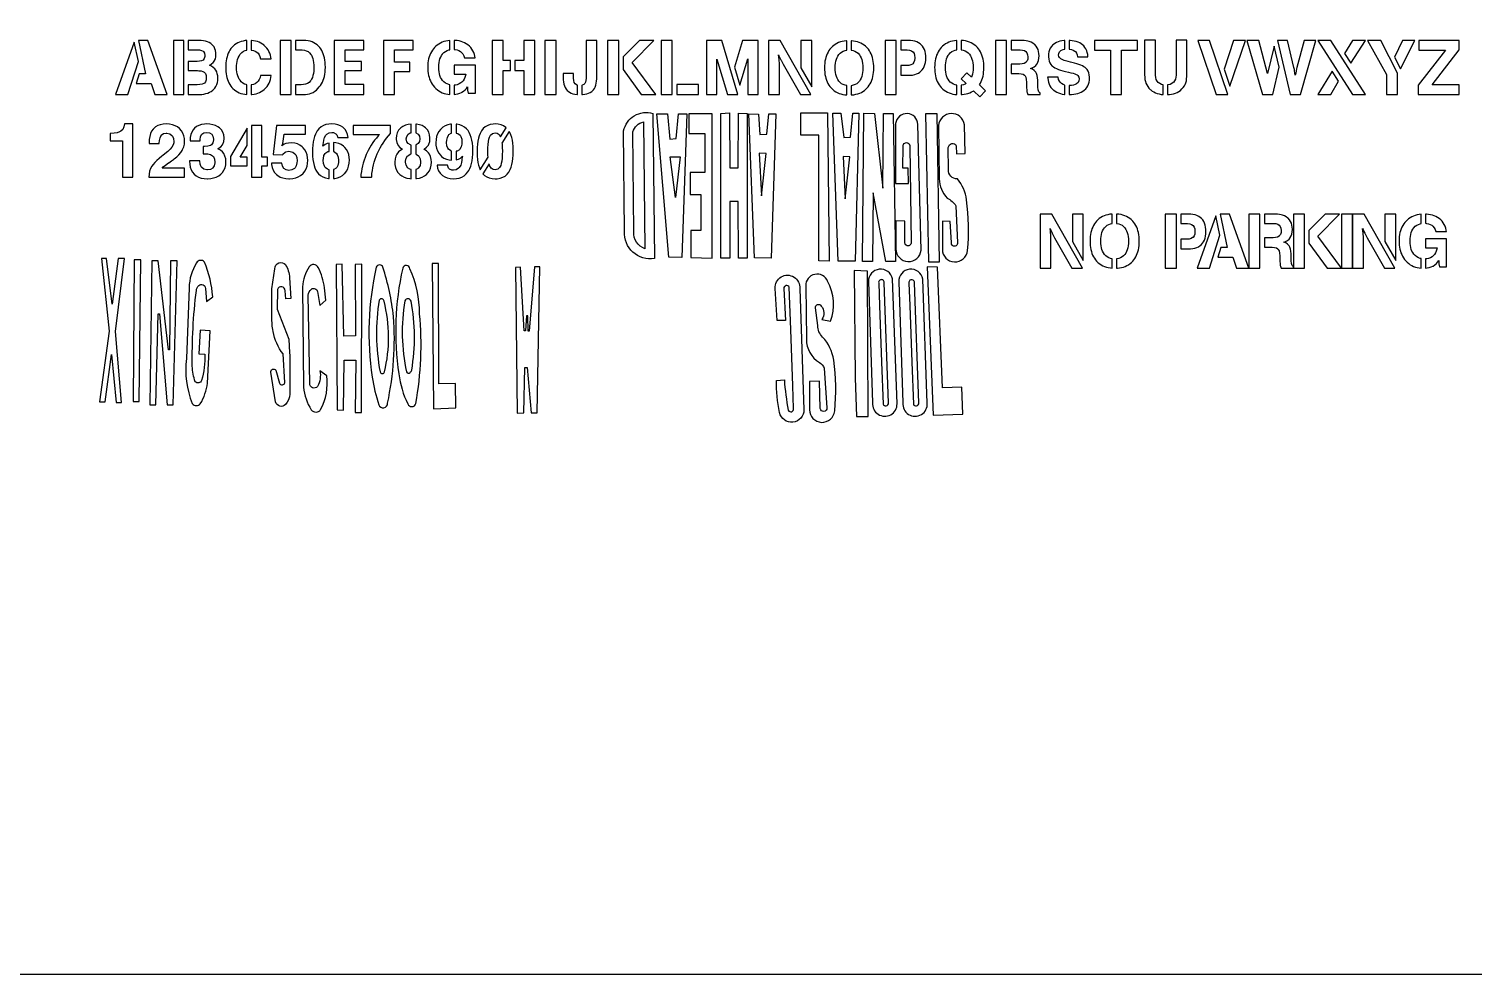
# Model space of a CAD drawing. Header units: metres. Extents: x -7 to 1567, y -1439 to 351.
# Drawn here: x 86.4 to 166.5, y -30.6 to 21.8 of the extents above; entities that cross this region are included whole.
import ezdxf

# ---------------------------------------------------------------- set-up
doc = ezdxf.new("R2010")
doc.units = ezdxf.units.M
for name, color, linetype in [('B-OVERHANG', 3, 'Continuous'), ('R-PAVEMARK-SYMBOL', 3, 'Continuous'), ('S-FENCE-GATE', 4, 'Continuous')]:
    doc.layers.add(name, color=color, linetype=linetype)

msp = doc.modelspace()

# ---------------------------------------------------------------- linework, layer by layer
at = {"layer": 'B-OVERHANG', "flags": 128}
for points in [[(121.016, 17.134), (121.102, 9.088, -0.481159), (119.446, 10.589), (119.395, 16.163, -0.442541)], [(120.508, 16.662), (120.582, 9.63, -0.344838), (119.96, 10.573), (119.909, 16.108, -0.289886)]]:
    msp.add_lwpolyline(points, format="xyb", close=True, dxfattribs=at)
for points in [[(122.899, 17.117), (122.627, 9.146), (121.898, 9.171), (121.237, 17.118), (121.83, 17.118), (121.967, 15.7), (122.319, 15.743), (122.443, 17.117)], [(124.302, 9.106), (124.311, 17.114), (123.007, 17.116), (123.005, 16.014), (123.904, 16.013), (123.902, 13.865), (123.091, 13.866), (123.09, 12.63), (123.684, 12.629), (123.682, 10.633), (123.125, 10.633), (123.124, 9.143)], [(126.241, 17.124), (126.241, 9.109), (125.764, 9.109), (125.756, 12.244), (125.283, 12.243), (125.291, 9.109), (124.779, 9.107), (124.779, 17.124), (125.272, 17.163), (125.278, 14.114), (125.751, 14.121), (125.768, 17.143)], [(127.839, 17.11), (127.58, 9.109), (126.652, 9.117), (126.345, 17.103), (126.871, 17.092), (126.956, 15.971), (127.338, 15.984), (127.443, 17.108)], [(130.7, 17.159), (130.797, 8.947), (130.214, 8.952), (130.216, 15.923), (129.223, 15.924), (129.233, 17.171)], [(132.45, 17.145), (132.229, 8.935), (131.301, 8.943), (130.994, 17.157), (131.448, 17.153), (131.604, 15.797), (131.986, 15.81), (132.114, 17.147)], [(136.914, 8.896), (136.786, 17.109), (136.134, 17.115), (136.302, 8.901)], [(121.982, 14.728), (122.537, 14.728), (122.281, 12.479)], [(126.921, 14.924), (127.035, 12.563), (127.296, 14.908)], [(131.569, 14.75), (131.683, 12.389), (131.944, 14.734)]]:
    msp.add_lwpolyline(points, close=True, dxfattribs=at)
msp.add_lwpolyline([(134.481, 8.916), (133.931, 8.921), (133.229, 12.724), (133.197, 8.927), (132.653, 8.931), (132.72, 17.143), (133.313, 17.138), (133.779, 12.998), (133.813, 17.134), (134.347, 17.129), (134.481, 8.916)], dxfattribs=at)
at = {"layer": 'R-PAVEMARK-SYMBOL'}
for points in [[(92.487, 20.013), (92.26, 21.091), (91.222, 18.181), (91.9, 18.181)], [(93.012, 21.181), (92.497, 21.181), (92.885, 19.335), (92.532, 19.335), (92.36, 18.798), (93.199, 18.798), (93.401, 18.181), (94.085, 18.181)], [(95.002, 21.181), (94.439, 21.181), (94.439, 18.181), (95.002, 18.181)], [(96.722, 19.609), (96.642, 19.685), (96.545, 19.751), (96.433, 19.804), (96.449, 19.812), (96.55, 19.876), (96.634, 19.954), (96.7, 20.044), (96.712, 20.066), (96.755, 20.168), (96.78, 20.281), (96.789, 20.404), (96.786, 20.497), (96.768, 20.616), (96.734, 20.724), (96.686, 20.821), (96.623, 20.908), (96.545, 20.984), (96.502, 21.015), (96.416, 21.065), (96.32, 21.107), (96.213, 21.139), (96.095, 21.163), (95.968, 21.176), (95.831, 21.181), (95.252, 21.181), (95.252, 20.659), (95.752, 20.659), (95.878, 20.653), (95.99, 20.628), (96.073, 20.586), (96.101, 20.56), (96.153, 20.469), (96.17, 20.345), (96.167, 20.285), (96.136, 20.175), (96.071, 20.096), (95.988, 20.054), (95.876, 20.028), (95.737, 20.02), (95.252, 20.02), (95.252, 19.506), (95.76, 19.506), (95.83, 19.505), (95.959, 19.49), (96.064, 19.46), (96.142, 19.414), (96.202, 19.343), (96.242, 19.241), (96.254, 19.112), (96.244, 18.99), (96.208, 18.885), (96.146, 18.81), (96.109, 18.786), (96.019, 18.751), (95.901, 18.73), (95.755, 18.723), (95.252, 18.723), (95.252, 18.181), (95.801, 18.181), (95.864, 18.182), (95.996, 18.19), (96.119, 18.207), (96.234, 18.232), (96.34, 18.265), (96.438, 18.308), (96.527, 18.358), (96.608, 18.417), (96.659, 18.462), (96.73, 18.544), (96.789, 18.634), (96.835, 18.733), (96.867, 18.842), (96.887, 18.959), (96.894, 19.084), (96.894, 19.093), (96.886, 19.22), (96.864, 19.337), (96.828, 19.442), (96.779, 19.535)], [(97.967, 19.323), (97.946, 19.434), (97.934, 19.554), (97.929, 19.681), (97.932, 19.788), (97.942, 19.91), (97.962, 20.023), (97.989, 20.129), (98.023, 20.226), (98.067, 20.316), (98.117, 20.397), (98.152, 20.442), (98.228, 20.52), (98.314, 20.58), (98.408, 20.623), (98.508, 20.649), (98.508, 21.181), (98.408, 21.17), (98.296, 21.151), (98.19, 21.123), (98.09, 21.087), (97.995, 21.044), (97.907, 20.993), (97.824, 20.934), (97.746, 20.867), (97.674, 20.792), (97.621, 20.727), (97.565, 20.647), (97.515, 20.561), (97.471, 20.47), (97.433, 20.374), (97.401, 20.271), (97.374, 20.165), (97.353, 20.052), (97.339, 19.934), (97.329, 19.811), (97.327, 19.681), (97.328, 19.58), (97.337, 19.457), (97.35, 19.338), (97.369, 19.226), (97.395, 19.118), (97.427, 19.015), (97.464, 18.917), (97.508, 18.824), (97.557, 18.738), (97.612, 18.655), (97.674, 18.578), (97.733, 18.515), (97.81, 18.443), (97.893, 18.381), (97.98, 18.327), (98.074, 18.281), (98.172, 18.244), (98.277, 18.214), (98.386, 18.194), (98.5, 18.181), (98.508, 18.181), (98.508, 18.723), (98.464, 18.73), (98.365, 18.766), (98.276, 18.818), (98.195, 18.887), (98.123, 18.972), (98.081, 19.036), (98.034, 19.123), (97.996, 19.219)], [(99.677, 20.662), (99.615, 20.748), (99.545, 20.829), (99.465, 20.905), (99.457, 20.911), (99.372, 20.976), (99.283, 21.031), (99.189, 21.079), (99.09, 21.117), (98.986, 21.147), (98.877, 21.168), (98.763, 21.181), (98.746, 21.182), (98.746, 20.65), (98.762, 20.649), (98.872, 20.625), (98.968, 20.588), (99.051, 20.536), (99.12, 20.47), (99.178, 20.385), (99.222, 20.283), (99.25, 20.166), (99.841, 20.166), (99.829, 20.257), (99.804, 20.367), (99.772, 20.471), (99.728, 20.569)], [(100.958, 21.181), (100.351, 21.181), (100.351, 18.181), (100.958, 18.181)], [(102.48, 20.862), (102.399, 20.937), (102.313, 21.002), (102.22, 21.056), (102.121, 21.102), (102.014, 21.136), (101.901, 21.16), (101.781, 21.175), (101.655, 21.181), (101.208, 21.181), (101.208, 20.654), (101.555, 20.654), (101.571, 20.653), (101.691, 20.641), (101.8, 20.611), (101.895, 20.562), (101.98, 20.494), (102.051, 20.406), (102.079, 20.363), (102.121, 20.277), (102.156, 20.179), (102.183, 20.07), (102.202, 19.951), (102.215, 19.819), (102.218, 19.677), (102.217, 19.606), (102.209, 19.469), (102.193, 19.344), (102.168, 19.23), (102.136, 19.128), (102.096, 19.038), (102.047, 18.959), (102.028, 18.934), (101.952, 18.858), (101.863, 18.799), (101.762, 18.757), (101.649, 18.731), (101.522, 18.723), (101.208, 18.723), (101.208, 18.181), (101.659, 18.181), (101.746, 18.184), (101.86, 18.198), (101.969, 18.222), (102.073, 18.258), (102.172, 18.304), (102.266, 18.362), (102.355, 18.43), (102.439, 18.51), (102.52, 18.6), (102.582, 18.685), (102.64, 18.776), (102.69, 18.871), (102.734, 18.972), (102.771, 19.078), (102.801, 19.188), (102.825, 19.303), (102.842, 19.423), (102.852, 19.548), (102.855, 19.677), (102.855, 19.706), (102.851, 19.842), (102.84, 19.972), (102.825, 20.097), (102.802, 20.215), (102.774, 20.326), (102.74, 20.431), (102.7, 20.53), (102.653, 20.623), (102.601, 20.709), (102.543, 20.79)], [(104.998, 21.181), (103.339, 21.181), (103.339, 18.181), (104.991, 18.181), (104.991, 18.735), (103.948, 18.735), (103.948, 19.506), (104.864, 19.506), (104.864, 20.02), (103.948, 20.02), (103.948, 20.659), (104.998, 20.659)], [(107.722, 21.181), (106.076, 21.181), (106.076, 18.181), (106.684, 18.181), (106.684, 19.457), (107.538, 19.457), (107.538, 19.979), (106.684, 19.979), (106.684, 20.659), (107.722, 20.659)], [(109.76, 21.181), (109.756, 21.181), (109.642, 21.167), (109.533, 21.145), (109.428, 21.116), (109.328, 21.079), (109.234, 21.036), (109.145, 20.984), (109.061, 20.925), (108.981, 20.859), (108.907, 20.785), (108.85, 20.719), (108.789, 20.638), (108.735, 20.552), (108.688, 20.461), (108.647, 20.367), (108.612, 20.265), (108.584, 20.161), (108.562, 20.05), (108.546, 19.934), (108.537, 19.815), (108.534, 19.69), (108.536, 19.589), (108.543, 19.47), (108.558, 19.355), (108.58, 19.244), (108.607, 19.139), (108.64, 19.037), (108.68, 18.94), (108.728, 18.848), (108.781, 18.759), (108.84, 18.676), (108.905, 18.598), (108.912, 18.59), (108.988, 18.512), (109.068, 18.443), (109.154, 18.382), (109.243, 18.329), (109.338, 18.285), (109.437, 18.248), (109.541, 18.219), (109.649, 18.199), (109.76, 18.187), (109.76, 18.719), (109.701, 18.731), (109.602, 18.769), (109.513, 18.82), (109.431, 18.883), (109.357, 18.961), (109.352, 18.968), (109.296, 19.048), (109.25, 19.135), (109.211, 19.23), (109.182, 19.334), (109.16, 19.446), (109.147, 19.566), (109.143, 19.693), (109.143, 19.701), (109.147, 19.831), (109.161, 19.95), (109.183, 20.063), (109.212, 20.166), (109.251, 20.26), (109.297, 20.346), (109.352, 20.424), (109.361, 20.435), (109.434, 20.51), (109.516, 20.571), (109.607, 20.619), (109.708, 20.653), (109.76, 20.663)], [(110.919, 20.787), (110.847, 20.864), (110.766, 20.935), (110.752, 20.944), (110.668, 21.002), (110.579, 21.051), (110.484, 21.093), (110.383, 21.128), (110.277, 21.154), (110.165, 21.173), (110.047, 21.184), (109.998, 21.185), (109.998, 20.677), (110.047, 20.674), (110.157, 20.652), (110.256, 20.617), (110.345, 20.565), (110.405, 20.512), (110.473, 20.431), (110.527, 20.335), (110.567, 20.225), (111.164, 20.225), (111.151, 20.301), (111.122, 20.411), (111.084, 20.515), (111.038, 20.612), (110.983, 20.703)], [(113.115, 20.063), (112.725, 20.063), (112.725, 21.181), (112.102, 21.181), (112.102, 18.181), (112.725, 18.181), (112.725, 19.511), (113.115, 19.511)], [(114.475, 21.181), (113.854, 21.181), (113.854, 20.063), (113.365, 20.063), (113.365, 19.511), (113.854, 19.511), (113.854, 18.181), (114.475, 18.181)], [(115.649, 21.181), (115.032, 21.181), (115.032, 18.181), (115.649, 18.181)], [(117.916, 21.181), (117.315, 21.181), (117.315, 19.164), (117.313, 19.094), (117.301, 18.965), (117.276, 18.862), (117.238, 18.787), (117.191, 18.74), (117.097, 18.694), (117.079, 18.692), (117.079, 18.18), (117.112, 18.182), (117.238, 18.197), (117.353, 18.22), (117.456, 18.253), (117.546, 18.295), (117.626, 18.346), (117.693, 18.406), (117.724, 18.44), (117.775, 18.513), (117.818, 18.598), (117.854, 18.694), (117.881, 18.804), (117.9, 18.923), (117.912, 19.056), (117.916, 19.199)], [(119.124, 21.181), (118.509, 21.181), (118.509, 18.181), (119.124, 18.181)], [(121.065, 21.181), (120.271, 21.181), (119.374, 20.271), (119.374, 19.573), (120.374, 18.181), (121.174, 18.181), (119.869, 19.967)], [(122.095, 21.181), (121.479, 21.181), (121.479, 18.181), (122.095, 18.181)], [(124.852, 21.181), (123.986, 21.181), (123.986, 18.181), (124.562, 18.181), (124.562, 20.152), (125.157, 18.181), (125.739, 18.181)], [(126.86, 21.181), (125.982, 21.181), (125.552, 19.694), (125.846, 18.698), (126.283, 20.154), (126.283, 18.181), (126.86, 18.181)], [(128.079, 21.181), (127.433, 21.181), (127.433, 18.181), (128.041, 18.181), (128.041, 19.857), (128.038, 19.93), (128.029, 20.061), (128.021, 20.13), (128.009, 20.244), (127.992, 20.375), (128.013, 20.327), (128.062, 20.218), (128.112, 20.115), (128.129, 20.081), (128.184, 19.977), (128.238, 19.874), (129.201, 18.181), (129.786, 18.181)], [(129.833, 21.181), (129.229, 21.181), (129.229, 19.665), (129.833, 18.603)], [(131.137, 19.799), (131.15, 19.921), (131.17, 20.033), (131.198, 20.137), (131.235, 20.232), (131.279, 20.318), (131.332, 20.396), (131.333, 20.398), (131.405, 20.476), (131.486, 20.538), (131.575, 20.588), (131.676, 20.624), (131.772, 20.643), (131.772, 21.159), (131.752, 21.158), (131.636, 21.145), (131.524, 21.125), (131.42, 21.096), (131.319, 21.06), (131.224, 21.017), (131.136, 20.966), (131.051, 20.908), (130.973, 20.842), (130.9, 20.768), (130.841, 20.699), (130.784, 20.618), (130.732, 20.533), (130.686, 20.442), (130.646, 20.346), (130.613, 20.245), (130.586, 20.138), (130.564, 20.027), (130.549, 19.909), (130.541, 19.787), (130.537, 19.658), (130.54, 19.543), (130.548, 19.42), (130.563, 19.302), (130.584, 19.19), (130.611, 19.082), (130.643, 18.98), (130.683, 18.884), (130.727, 18.793), (130.779, 18.707), (130.837, 18.626), (130.9, 18.551), (130.918, 18.532), (130.992, 18.46), (131.072, 18.396), (131.157, 18.339), (131.248, 18.29), (131.343, 18.248), (131.445, 18.215), (131.551, 18.188), (131.664, 18.169), (131.772, 18.158), (131.772, 18.676), (131.675, 18.695), (131.575, 18.732), (131.486, 18.781), (131.405, 18.846), (131.333, 18.927), (131.278, 19.007), (131.234, 19.094), (131.197, 19.19), (131.169, 19.293), (131.149, 19.407), (131.137, 19.529), (131.132, 19.658), (131.132, 19.668)], [(133.158, 18.97), (133.192, 19.072), (133.22, 19.179), (133.24, 19.291), (133.255, 19.408), (133.265, 19.531), (133.268, 19.658), (133.265, 19.776), (133.257, 19.899), (133.243, 20.017), (133.222, 20.129), (133.195, 20.236), (133.163, 20.338), (133.124, 20.435), (133.078, 20.525), (133.028, 20.612), (132.97, 20.693), (132.908, 20.768), (132.89, 20.787), (132.816, 20.858), (132.736, 20.923), (132.651, 20.979), (132.56, 21.028), (132.464, 21.07), (132.362, 21.103), (132.256, 21.13), (132.143, 21.149), (132.027, 21.16), (132.01, 21.161), (132.01, 20.646), (132.019, 20.645), (132.128, 20.624), (132.227, 20.588), (132.317, 20.537), (132.398, 20.473), (132.471, 20.392), (132.524, 20.312), (132.569, 20.225), (132.605, 20.129), (132.633, 20.025), (132.653, 19.912), (132.665, 19.79), (132.669, 19.658), (132.669, 19.65), (132.665, 19.519), (132.652, 19.397), (132.632, 19.284), (132.603, 19.18), (132.568, 19.085), (132.523, 18.999), (132.471, 18.922), (132.401, 18.844), (132.321, 18.78), (132.231, 18.73), (132.131, 18.694), (132.022, 18.672), (132.01, 18.672), (132.01, 18.157), (132.056, 18.159), (132.171, 18.172), (132.282, 18.194), (132.387, 18.222), (132.488, 18.258), (132.582, 18.302), (132.671, 18.353), (132.755, 18.411), (132.834, 18.477), (132.908, 18.551), (132.965, 18.618), (133.022, 18.698), (133.074, 18.784), (133.119, 18.874)], [(134.514, 21.181), (133.895, 21.181), (133.895, 18.181), (134.514, 18.181)], [(135.837, 20.996), (135.751, 21.053), (135.656, 21.099), (135.55, 21.134), (135.435, 21.16), (135.31, 21.175), (135.175, 21.181), (134.767, 21.181), (134.767, 20.659), (135.083, 20.659), (135.126, 20.658), (135.255, 20.643), (135.36, 20.609), (135.438, 20.556), (135.446, 20.548), (135.501, 20.465), (135.534, 20.358), (135.546, 20.226), (135.546, 20.202), (135.531, 20.074), (135.493, 19.97), (135.436, 19.892), (135.415, 19.875), (135.329, 19.825), (135.219, 19.795), (135.083, 19.786), (134.767, 19.786), (134.767, 19.248), (135.2, 19.248), (135.3, 19.251), (135.424, 19.265), (135.539, 19.291), (135.645, 19.326), (135.742, 19.374), (135.829, 19.431), (135.907, 19.501), (135.961, 19.561), (136.02, 19.647), (136.068, 19.742), (136.106, 19.847), (136.132, 19.961), (136.149, 20.083), (136.153, 20.216), (136.15, 20.328), (136.136, 20.454), (136.111, 20.571), (136.075, 20.676), (136.03, 20.773), (135.973, 20.86), (135.905, 20.936)], [(137.883, 21.181), (137.861, 21.18), (137.744, 21.167), (137.633, 21.146), (137.528, 21.117), (137.428, 21.082), (137.333, 21.038), (137.244, 20.988), (137.16, 20.929), (137.081, 20.864), (137.009, 20.79), (136.95, 20.721), (136.892, 20.64), (136.841, 20.555), (136.795, 20.464), (136.755, 20.368), (136.722, 20.267), (136.695, 20.16), (136.673, 20.049), (136.658, 19.931), (136.649, 19.809), (136.646, 19.68), (136.648, 19.565), (136.657, 19.442), (136.672, 19.324), (136.693, 19.212), (136.72, 19.104), (136.752, 19.002), (136.792, 18.906), (136.836, 18.816), (136.888, 18.729), (136.945, 18.648), (137.009, 18.574), (137.026, 18.554), (137.101, 18.482), (137.181, 18.418), (137.266, 18.361), (137.357, 18.313), (137.452, 18.271), (137.553, 18.237), (137.66, 18.21), (137.772, 18.192), (137.883, 18.18), (137.883, 18.698), (137.783, 18.717), (137.684, 18.754), (137.594, 18.804), (137.513, 18.869), (137.442, 18.949), (137.387, 19.029), (137.343, 19.116), (137.306, 19.212), (137.278, 19.316), (137.257, 19.429), (137.245, 19.551), (137.241, 19.68), (137.241, 19.69), (137.245, 19.821), (137.258, 19.943), (137.279, 20.055), (137.307, 20.159), (137.344, 20.254), (137.388, 20.34), (137.441, 20.418), (137.442, 20.42), (137.513, 20.498), (137.594, 20.56), (137.684, 20.61), (137.784, 20.646), (137.883, 20.665)], [(139.016, 20.79), (138.999, 20.809), (138.924, 20.88), (138.844, 20.945), (138.759, 21.001), (138.668, 21.049), (138.572, 21.091), (138.471, 21.125), (138.364, 21.152), (138.252, 21.17), (138.135, 21.182), (138.121, 21.182), (138.121, 20.668), (138.127, 20.667), (138.236, 20.646), (138.336, 20.61), (138.425, 20.559), (138.506, 20.494), (138.579, 20.414), (138.633, 20.334), (138.677, 20.247), (138.714, 20.151), (138.742, 20.047), (138.761, 19.934), (138.773, 19.812), (138.777, 19.68), (138.777, 19.672), (138.773, 19.541), (138.76, 19.419), (138.741, 19.306), (138.711, 19.202), (138.688, 19.14), (138.435, 19.385), (138.122, 19.059), (138.4, 18.786), (138.339, 18.752), (138.24, 18.716), (138.131, 18.695), (138.121, 18.694), (138.121, 18.18), (138.164, 18.182), (138.28, 18.195), (138.391, 18.217), (138.495, 18.245), (138.596, 18.28), (138.69, 18.325), (138.779, 18.375), (138.804, 18.392), (139.151, 18.054), (139.47, 18.387), (139.128, 18.717), (139.13, 18.721), (139.182, 18.806), (139.227, 18.897), (139.266, 18.993), (139.3, 19.094), (139.328, 19.201), (139.348, 19.313), (139.363, 19.43), (139.373, 19.553), (139.376, 19.68), (139.373, 19.798), (139.365, 19.921), (139.35, 20.039), (139.33, 20.151), (139.303, 20.258), (139.271, 20.359), (139.232, 20.457), (139.186, 20.547), (139.136, 20.634), (139.078, 20.715)], [(140.637, 21.181), (140.019, 21.181), (140.019, 18.181), (140.637, 18.181)], [(142.277, 20.863), (142.2, 20.951), (142.188, 20.962), (142.098, 21.031), (141.997, 21.087), (141.884, 21.128), (141.815, 21.145), (141.717, 21.16), (141.602, 21.172), (141.471, 21.179), (141.323, 21.181), (140.887, 21.181), (140.887, 20.664), (141.37, 20.664), (141.384, 20.664), (141.514, 20.651), (141.62, 20.617), (141.704, 20.564), (141.761, 20.494), (141.802, 20.392), (141.815, 20.267), (141.805, 20.152), (141.769, 20.047), (141.705, 19.968), (141.697, 19.961), (141.612, 19.91), (141.503, 19.879), (141.37, 19.869), (140.887, 19.869), (140.887, 19.347), (141.29, 19.347), (141.318, 19.347), (141.452, 19.335), (141.557, 19.303), (141.633, 19.252), (141.657, 19.222), (141.697, 19.137), (141.723, 19.02), (141.736, 18.874), (141.744, 18.556), (141.752, 18.437), (141.767, 18.334), (141.777, 18.288), (141.815, 18.181), (142.491, 18.181), (142.491, 18.273), (142.485, 18.276), (142.426, 18.336), (142.39, 18.438), (142.375, 18.582), (142.375, 18.61), (142.361, 18.968), (142.361, 18.978), (142.349, 19.117), (142.329, 19.239), (142.298, 19.341), (142.257, 19.423), (142.243, 19.445), (142.169, 19.522), (142.073, 19.58), (141.954, 19.621), (142.062, 19.663), (142.165, 19.721), (142.25, 19.791), (142.319, 19.874), (142.322, 19.879), (142.372, 19.97), (142.407, 20.074), (142.429, 20.192), (142.437, 20.321), (142.437, 20.337), (142.429, 20.461), (142.409, 20.575), (142.378, 20.68), (142.339, 20.766)], [(143.575, 20.545), (143.649, 20.618), (143.686, 20.64), (143.777, 20.677), (143.871, 20.695), (143.871, 21.178), (143.821, 21.174), (143.703, 21.158), (143.594, 21.134), (143.494, 21.102), (143.4, 21.063), (143.316, 21.015), (143.239, 20.962), (143.188, 20.916), (143.118, 20.84), (143.061, 20.754), (143.017, 20.66), (142.986, 20.558), (142.966, 20.447), (142.96, 20.327), (142.961, 20.268), (142.974, 20.147), (142.999, 20.038), (143.036, 19.941), (143.087, 19.854), (143.15, 19.781), (143.175, 19.758), (143.238, 19.71), (143.315, 19.663), (143.406, 19.62), (143.509, 19.578), (143.627, 19.539), (143.757, 19.502), (143.901, 19.467), (143.906, 19.466), (144.067, 19.428), (144.206, 19.393), (144.323, 19.359), (144.418, 19.328), (144.49, 19.299), (144.541, 19.271), (144.581, 19.238), (144.639, 19.153), (144.658, 19.045), (144.642, 18.934), (144.596, 18.842), (144.517, 18.771), (144.444, 18.732), (144.348, 18.701), (144.233, 18.683), (144.109, 18.676), (144.109, 18.176), (144.114, 18.176), (144.242, 18.182), (144.363, 18.194), (144.476, 18.213), (144.582, 18.24), (144.681, 18.275), (144.773, 18.316), (144.858, 18.364), (144.936, 18.42), (144.944, 18.428), (145.022, 18.5), (145.088, 18.581), (145.142, 18.668), (145.184, 18.765), (145.214, 18.867), (145.231, 18.978), (145.238, 19.097), (145.237, 19.15), (145.224, 19.271), (145.199, 19.38), (145.16, 19.477), (145.108, 19.562), (145.044, 19.635), (144.995, 19.676), (144.928, 19.722), (144.847, 19.765), (144.753, 19.808), (144.646, 19.849), (144.527, 19.89), (144.393, 19.929), (144.246, 19.967), (144.171, 19.984), (144.049, 20.012), (143.971, 20.029), (143.835, 20.07), (143.723, 20.118), (143.635, 20.169), (143.574, 20.228), (143.536, 20.292), (143.523, 20.363), (143.533, 20.45)], [(144.983, 20.796), (144.917, 20.876), (144.841, 20.947), (144.773, 20.997), (144.689, 21.047), (144.597, 21.089), (144.498, 21.123), (144.392, 21.15), (144.277, 21.169), (144.157, 21.181), (144.109, 21.182), (144.109, 20.7), (144.126, 20.699), (144.239, 20.679), (144.336, 20.642), (144.419, 20.591), (144.45, 20.564), (144.516, 20.482), (144.557, 20.385), (144.575, 20.273), (145.143, 20.271), (145.143, 20.278), (145.133, 20.398), (145.112, 20.51), (145.08, 20.613), (145.037, 20.709)], [(147.904, 21.181), (145.517, 21.181), (145.517, 20.646), (146.4, 20.646), (146.4, 18.181), (147.017, 18.181), (147.017, 20.646), (147.904, 20.646)], [(148.898, 21.192), (148.288, 21.192), (148.288, 19.27), (148.294, 19.145), (148.308, 19.025), (148.332, 18.913), (148.366, 18.808), (148.409, 18.711), (148.464, 18.62), (148.527, 18.538), (148.599, 18.463), (148.628, 18.437), (148.708, 18.376), (148.795, 18.323), (148.89, 18.279), (148.992, 18.242), (149.1, 18.213), (149.217, 18.192), (149.313, 18.183), (149.313, 18.721), (149.223, 18.743), (149.128, 18.79), (149.047, 18.853), (148.984, 18.931), (148.936, 19.025), (148.907, 19.135), (148.898, 19.258)], [(150.575, 18.836), (150.605, 18.951), (150.61, 18.975), (150.622, 19.064), (150.631, 19.171), (150.636, 19.299), (150.638, 19.445), (150.638, 21.192), (150.034, 21.192), (150.034, 19.258), (150.025, 19.139), (149.998, 19.029), (149.95, 18.935), (149.883, 18.853), (149.878, 18.849), (149.795, 18.785), (149.698, 18.741), (149.587, 18.714), (149.558, 18.712), (149.558, 18.178), (149.675, 18.187), (149.79, 18.203), (149.899, 18.229), (150.001, 18.261), (150.096, 18.302), (150.187, 18.351), (150.279, 18.415), (150.361, 18.49), (150.435, 18.575), (150.498, 18.67), (150.532, 18.732)], [(151.897, 21.181), (151.234, 21.181), (152.266, 18.181), (152.902, 18.181)], [(153.88, 21.181), (153.221, 21.181), (152.697, 19.581), (153.013, 18.637)], [(154.617, 21.181), (153.968, 21.181), (154.824, 18.181), (155.392, 18.181), (155.749, 19.702), (155.474, 20.862), (155.112, 19.354)], [(156.207, 21.181), (155.656, 21.181), (156.366, 18.181), (156.93, 18.181), (157.789, 21.181), (157.138, 21.181), (156.732, 19.682), (156.718, 19.616), (156.693, 19.495), (156.689, 19.482), (156.668, 19.372), (156.645, 19.25), (156.644, 19.259), (156.627, 19.381), (156.609, 19.49), (156.594, 19.566), (156.57, 19.676)], [(158.617, 21.181), (157.892, 21.181), (159.813, 18.181), (160.538, 18.181)], [(160.538, 21.181), (159.813, 21.181), (159.377, 20.457), (159.725, 19.913)], [(161.389, 21.181), (160.644, 21.181), (161.702, 19.3), (161.702, 18.181), (162.322, 18.181), (162.322, 19.365)], [(163.285, 21.181), (162.589, 21.181), (162.148, 20.251), (162.479, 19.607)], [(165.741, 21.181), (163.503, 21.181), (163.503, 20.638), (164.982, 20.638), (163.464, 18.702), (163.464, 18.181), (165.737, 18.181), (165.737, 18.723), (164.228, 18.723), (165.741, 20.659)], [(99.775, 18.907), (99.807, 19.011), (99.831, 19.121), (99.845, 19.238), (99.258, 19.238), (99.257, 19.23), (99.232, 19.118), (99.192, 19.017), (99.134, 18.928), (99.06, 18.851), (99.051, 18.844), (98.963, 18.784), (98.866, 18.742), (98.759, 18.716), (98.746, 18.715), (98.746, 18.183), (98.787, 18.185), (98.901, 18.2), (99.009, 18.224), (99.111, 18.257), (99.208, 18.298), (99.301, 18.346), (99.389, 18.402), (99.471, 18.468), (99.476, 18.472), (99.554, 18.548), (99.623, 18.629), (99.683, 18.715), (99.733, 18.808)], [(111.173, 19.806), (109.992, 19.806), (109.992, 19.318), (110.638, 19.318), (110.625, 19.238), (110.595, 19.13), (110.55, 19.033), (110.49, 18.946), (110.418, 18.868), (110.363, 18.824), (110.273, 18.769), (110.174, 18.729), (110.067, 18.705), (109.998, 18.701), (109.998, 18.188), (110.099, 18.2), (110.207, 18.221), (110.307, 18.254), (110.401, 18.296), (110.427, 18.309), (110.521, 18.369), (110.602, 18.44), (110.674, 18.522), (110.733, 18.615), (110.733, 18.543), (110.735, 18.467), (110.74, 18.428), (110.779, 18.262), (111.173, 18.262)], [(116.625, 19.346), (116.043, 19.346), (116.043, 19.079), (116.046, 19.004), (116.057, 18.878), (116.079, 18.763), (116.111, 18.658), (116.154, 18.563), (116.207, 18.478), (116.272, 18.404), (116.314, 18.365), (116.394, 18.306), (116.484, 18.26), (116.585, 18.222), (116.697, 18.197), (116.818, 18.18), (116.836, 18.18), (116.836, 18.703), (116.786, 18.718), (116.708, 18.777), (116.663, 18.849), (116.635, 18.954), (116.625, 19.087)], [(158.686, 19.478), (157.892, 18.181), (158.613, 18.181), (159.044, 18.919)], [(123.556, 18.735), (122.345, 18.735), (122.345, 18.181), (123.556, 18.181)], [(143.871, 18.705), (143.863, 18.706), (143.767, 18.743), (143.683, 18.795), (143.629, 18.842), (143.565, 18.925), (143.522, 19.023), (143.496, 19.138), (142.913, 19.138), (142.917, 19.085), (142.933, 18.968), (142.959, 18.859), (142.994, 18.759), (143.041, 18.665), (143.098, 18.579), (143.165, 18.499), (143.243, 18.428), (143.258, 18.416), (143.338, 18.36), (143.424, 18.311), (143.518, 18.269), (143.617, 18.236), (143.725, 18.21), (143.838, 18.192), (143.871, 18.188)], [(92.187, 16.55), (91.723, 16.55), (91.684, 16.382), (91.615, 16.244), (91.514, 16.145), (91.443, 16.107), (91.308, 16.062), (91.142, 16.038), (90.94, 16.029), (90.915, 16.029), (90.915, 15.616), (91.611, 15.616), (91.611, 13.592), (92.187, 13.592)], [(94.954, 16.042), (94.876, 16.173), (94.773, 16.289), (94.657, 16.382), (94.526, 16.455), (94.378, 16.507), (94.217, 16.539), (94.04, 16.55), (93.868, 16.541), (93.703, 16.509), (93.557, 16.457), (93.43, 16.382), (93.322, 16.287), (93.299, 16.262), (93.221, 16.148), (93.157, 16.014), (93.114, 15.862), (93.086, 15.692), (93.079, 15.503), (93.079, 15.466), (93.647, 15.466), (93.647, 15.487), (93.655, 15.627), (93.685, 15.789), (93.741, 15.909), (93.754, 15.924), (93.872, 16.012), (94.036, 16.042), (94.066, 16.04), (94.225, 16.006), (94.346, 15.918), (94.375, 15.881), (94.432, 15.743), (94.451, 15.567), (94.447, 15.511), (94.416, 15.393), (94.35, 15.271), (94.253, 15.146), (94.122, 15.019), (93.958, 14.888), (93.836, 14.798), (93.795, 14.769), (93.64, 14.643), (93.505, 14.524), (93.393, 14.41), (93.301, 14.303), (93.23, 14.202), (93.165, 14.073), (93.111, 13.925), (93.077, 13.764), (93.06, 13.592), (95.051, 13.592), (95.051, 14.09), (93.806, 14.09), (93.866, 14.163), (93.986, 14.267), (94.163, 14.393), (94.169, 14.396), (94.32, 14.501), (94.436, 14.585), (94.468, 14.61), (94.612, 14.729), (94.735, 14.845), (94.834, 14.959), (94.911, 15.071), (94.941, 15.128), (95.001, 15.273), (95.036, 15.43), (95.048, 15.599), (95.04, 15.737), (95.01, 15.898)], [(96.977, 16.332), (96.899, 16.39), (96.768, 16.459), (96.62, 16.509), (96.457, 16.539), (96.276, 16.55), (96.158, 16.545), (95.99, 16.52), (95.839, 16.472), (95.71, 16.403), (95.597, 16.309), (95.528, 16.229), (95.453, 16.104), (95.399, 15.96), (95.365, 15.795), (95.352, 15.612), (95.906, 15.612), (95.906, 15.67), (95.906, 15.677), (95.932, 15.849), (96.003, 15.976), (96.11, 16.053), (96.272, 16.083), (96.428, 16.062), (96.553, 15.988), (96.624, 15.875), (96.65, 15.707), (96.648, 15.677), (96.616, 15.511), (96.534, 15.397), (96.48, 15.363), (96.34, 15.318), (96.149, 15.303), (96.085, 15.303), (96.085, 14.89), (96.132, 14.894), (96.201, 14.894), (96.33, 14.888), (96.489, 14.851), (96.605, 14.783), (96.646, 14.739), (96.706, 14.604), (96.727, 14.424), (96.727, 14.398), (96.697, 14.232), (96.62, 14.108), (96.614, 14.101), (96.487, 14.024), (96.319, 13.998), (96.274, 14), (96.115, 14.037), (95.997, 14.127), (95.96, 14.18), (95.904, 14.32), (95.887, 14.497), (95.326, 14.497), (95.326, 14.477), (95.336, 14.316), (95.365, 14.152), (95.416, 14.004), (95.489, 13.875), (95.582, 13.763), (95.687, 13.677), (95.814, 13.604), (95.962, 13.551), (96.126, 13.52), (96.308, 13.51), (96.321, 13.51), (96.497, 13.521), (96.659, 13.553), (96.807, 13.604), (96.94, 13.677), (97.058, 13.768), (97.142, 13.856), (97.23, 13.981), (97.291, 14.123), (97.329, 14.279), (97.342, 14.449), (97.329, 14.615), (97.288, 14.77), (97.22, 14.907), (97.153, 14.997), (97.031, 15.098), (96.886, 15.165), (96.917, 15.182), (97.05, 15.273), (97.149, 15.395), (97.172, 15.432), (97.222, 15.58), (97.239, 15.75), (97.239, 15.778), (97.218, 15.941), (97.168, 16.089), (97.088, 16.218)], [(98.511, 15.348), (98.511, 16.316), (97.589, 14.752), (97.589, 14.23), (98.511, 14.23), (98.511, 14.703), (98.135, 14.703)], [(99.327, 16.47), (98.761, 16.47), (98.761, 13.592), (99.327, 13.592), (99.327, 14.23), (99.649, 14.23), (99.649, 14.703), (99.327, 14.703)], [(100.573, 15.978), (101.76, 15.978), (101.76, 16.47), (100.154, 16.47), (99.952, 14.862), (100.472, 14.832), (100.504, 14.881), (100.619, 14.985), (100.672, 15.01), (100.838, 15.032), (100.896, 15.03), (101.05, 14.987), (101.169, 14.894), (101.214, 14.83), (101.268, 14.686), (101.287, 14.512), (101.28, 14.395), (101.242, 14.236), (101.173, 14.114), (101.136, 14.077), (101.005, 14), (100.838, 13.976), (100.687, 14.002), (100.558, 14.088), (100.472, 14.215), (100.438, 14.378), (99.872, 14.378), (99.877, 14.301), (99.907, 14.137), (99.961, 13.991), (100.042, 13.86), (100.146, 13.746), (100.223, 13.684), (100.354, 13.607), (100.498, 13.553), (100.659, 13.521), (100.835, 13.51), (100.876, 13.51), (101.05, 13.525), (101.21, 13.561), (101.354, 13.615), (101.485, 13.692), (101.599, 13.787), (101.618, 13.806), (101.713, 13.923), (101.786, 14.054), (101.839, 14.202), (101.87, 14.363), (101.882, 14.54), (101.874, 14.668), (101.848, 14.83), (101.797, 14.98), (101.725, 15.114), (101.631, 15.234), (101.573, 15.29), (101.448, 15.382), (101.308, 15.447), (101.154, 15.487), (100.986, 15.5), (100.816, 15.49), (100.67, 15.458), (100.576, 15.421), (100.444, 15.328), (100.479, 15.402), (100.492, 15.46)], [(103.062, 15.492), (102.949, 15.462), (102.839, 15.41), (102.719, 15.313), (102.738, 15.412), (102.74, 15.436), (102.744, 15.5), (102.762, 15.647), (102.811, 15.801), (102.886, 15.928), (102.929, 15.975), (103.06, 16.057), (103.215, 16.083), (103.303, 16.075), (103.439, 16.01), (103.486, 15.954), (103.54, 15.797), (104.12, 15.795), (104.09, 15.958), (104.034, 16.105), (103.95, 16.236), (103.841, 16.348), (103.822, 16.363), (103.693, 16.448), (103.551, 16.507), (103.392, 16.543), (103.22, 16.554), (103.048, 16.545), (102.888, 16.511), (102.744, 16.459), (102.615, 16.382), (102.502, 16.287), (102.405, 16.167), (102.366, 16.104), (102.306, 15.986), (102.256, 15.855), (102.213, 15.709), (102.181, 15.55), (102.158, 15.376), (102.143, 15.187), (102.14, 14.985), (102.14, 14.954), (102.147, 14.757), (102.164, 14.576), (102.192, 14.408), (102.229, 14.254), (102.278, 14.116), (102.336, 13.991), (102.405, 13.88), (102.482, 13.789), (102.594, 13.688), (102.721, 13.609), (102.865, 13.553), (103.022, 13.521), (103.062, 13.519), (103.062, 14.015), (102.966, 14.041), (102.85, 14.138), (102.803, 14.213), (102.755, 14.359), (102.74, 14.54), (102.744, 14.632), (102.779, 14.793), (102.85, 14.914), (102.873, 14.941), (103, 15.015), (103.062, 15.025)], [(106.474, 16.47), (104.406, 16.47), (104.406, 15.965), (105.867, 15.965), (105.787, 15.887), (105.685, 15.771), (105.586, 15.649), (105.49, 15.518), (105.4, 15.382), (105.316, 15.238), (105.236, 15.086), (105.159, 14.927), (105.126, 14.851), (105.062, 14.696), (105.006, 14.54), (104.957, 14.383), (104.914, 14.226), (104.881, 14.069), (104.853, 13.91), (104.832, 13.751), (104.819, 13.592), (105.423, 13.592), (105.427, 13.626), (105.442, 13.794), (105.464, 13.961), (105.492, 14.123), (105.528, 14.282), (105.569, 14.438), (105.615, 14.591), (105.67, 14.742), (105.73, 14.888), (105.75, 14.939), (105.817, 15.081), (105.892, 15.219), (105.973, 15.357), (106.059, 15.494), (106.152, 15.629), (106.253, 15.763), (106.36, 15.894), (106.474, 16.025)], [(107.621, 16.547), (107.618, 16.547), (107.446, 16.524), (107.293, 16.481), (107.156, 16.418), (107.038, 16.334), (107.018, 16.315), (106.917, 16.199), (106.846, 16.064), (106.803, 15.913), (106.788, 15.741), (106.79, 15.687), (106.814, 15.52), (106.87, 15.384), (106.887, 15.357), (106.988, 15.242), (107.13, 15.144), (107.038, 15.098), (106.911, 15), (106.816, 14.879), (106.762, 14.763), (106.722, 14.61), (106.709, 14.432), (106.715, 14.305), (106.745, 14.14), (106.797, 13.994), (106.876, 13.865), (106.977, 13.753), (106.979, 13.751), (107.093, 13.665), (107.225, 13.596), (107.375, 13.548), (107.539, 13.52), (107.621, 13.515), (107.621, 14.018), (107.541, 14.034), (107.418, 14.116), (107.403, 14.133), (107.33, 14.264), (107.306, 14.432), (107.308, 14.488), (107.343, 14.649), (107.42, 14.776), (107.433, 14.791), (107.56, 14.875), (107.621, 14.886), (107.621, 15.379), (107.569, 15.386), (107.442, 15.458), (107.375, 15.556), (107.345, 15.718), (107.366, 15.853), (107.448, 15.982), (107.558, 16.051), (107.621, 16.062)], [(108.514, 16.223), (108.411, 16.335), (108.343, 16.388), (108.216, 16.459), (108.07, 16.509), (107.906, 16.539), (107.871, 16.541), (107.871, 16.058), (107.999, 15.982), (108.07, 15.879), (108.1, 15.718), (108.082, 15.584), (108.003, 15.458), (107.893, 15.391), (107.871, 15.388), (107.871, 14.875), (107.9, 14.869), (108.026, 14.78), (108.048, 14.755), (108.117, 14.621), (108.14, 14.453), (108.138, 14.408), (108.106, 14.245), (108.029, 14.12), (108.016, 14.107), (107.889, 14.028), (107.871, 14.025), (107.871, 13.518), (107.906, 13.52), (108.07, 13.549), (108.218, 13.598), (108.351, 13.667), (108.467, 13.755), (108.542, 13.834), (108.628, 13.959), (108.687, 14.099), (108.725, 14.258), (108.736, 14.432), (108.727, 14.58), (108.691, 14.737), (108.63, 14.873), (108.572, 14.955), (108.456, 15.062), (108.312, 15.144), (108.34, 15.159), (108.472, 15.255), (108.57, 15.38), (108.592, 15.423), (108.641, 15.571), (108.658, 15.741), (108.656, 15.774), (108.637, 15.943), (108.59, 16.092)], [(109.581, 15.524), (109.587, 15.649), (109.622, 15.808), (109.686, 15.93), (109.712, 15.958), (109.837, 16.036), (109.853, 16.039), (109.853, 16.543), (109.802, 16.539), (109.643, 16.506), (109.499, 16.449), (109.37, 16.369), (109.254, 16.266), (109.237, 16.249), (109.147, 16.128), (109.076, 15.995), (109.024, 15.847), (108.994, 15.685), (108.985, 15.507), (108.99, 15.372), (109.018, 15.21), (109.069, 15.062), (109.142, 14.927), (109.237, 14.81), (109.304, 14.744), (109.432, 14.656), (109.572, 14.595), (109.727, 14.557), (109.853, 14.548), (109.853, 15.05), (109.809, 15.06), (109.69, 15.154), (109.654, 15.206), (109.598, 15.346)], [(111.032, 15.077), (111.032, 15.105), (111.025, 15.301), (111.008, 15.485), (110.98, 15.653), (110.942, 15.806), (110.894, 15.945), (110.836, 16.07), (110.767, 16.182), (110.69, 16.274), (110.578, 16.373), (110.451, 16.451), (110.307, 16.506), (110.148, 16.539), (110.103, 16.542), (110.103, 16.045), (110.208, 16.018), (110.324, 15.922), (110.368, 15.847), (110.415, 15.702), (110.432, 15.52), (110.426, 15.434), (110.393, 15.275), (110.32, 15.152), (110.294, 15.124), (110.165, 15.049), (110.103, 15.039), (110.103, 14.564), (110.236, 14.598), (110.342, 14.653), (110.456, 14.755), (110.436, 14.683), (110.423, 14.61), (110.423, 14.54), (110.408, 14.415), (110.361, 14.262), (110.282, 14.135), (110.239, 14.09), (110.108, 14.008), (109.953, 13.979), (109.865, 13.989), (109.731, 14.052), (109.684, 14.107), (109.632, 14.264), (109.052, 14.266), (109.08, 14.105), (109.136, 13.955), (109.218, 13.824), (109.329, 13.714), (109.346, 13.699), (109.473, 13.615), (109.617, 13.557), (109.774, 13.521), (109.95, 13.51), (110.12, 13.52), (110.281, 13.551), (110.424, 13.606), (110.553, 13.68), (110.668, 13.778), (110.765, 13.897), (110.806, 13.961), (110.866, 14.077), (110.916, 14.209), (110.957, 14.353), (110.989, 14.514), (111.013, 14.688), (111.027, 14.875)], [(111.87, 15.217), (111.881, 15.406), (111.902, 15.569), (111.928, 15.705), (111.963, 15.817), (112.021, 15.928), (112.132, 16.025), (112.272, 16.057), (112.375, 16.042), (112.492, 15.963), (112.572, 15.833), (112.887, 16.341), (112.866, 16.362), (112.743, 16.444), (112.603, 16.504), (112.446, 16.539), (112.272, 16.55), (112.165, 16.547), (112.003, 16.519), (111.857, 16.47), (111.726, 16.395), (111.614, 16.298), (111.518, 16.175), (111.496, 16.141), (111.436, 16.027), (111.386, 15.898), (111.343, 15.754), (111.311, 15.597), (111.288, 15.423), (111.273, 15.236), (111.27, 15.032), (111.27, 14.959), (111.277, 14.761), (111.294, 14.578), (111.32, 14.41), (111.356, 14.256), (111.4, 14.116), (111.445, 14.011), (111.878, 14.711), (111.872, 14.823), (111.868, 15.032)], [(113.205, 14.305), (113.237, 14.464), (113.259, 14.638), (113.274, 14.825), (113.278, 15.028), (113.278, 15.103), (113.27, 15.3), (113.253, 15.483), (113.227, 15.651), (113.192, 15.804), (113.147, 15.945), (113.094, 16.068), (113.055, 16.137), (112.651, 15.484), (112.657, 15.429), (112.67, 15.243), (112.674, 15.032), (112.67, 14.847), (112.659, 14.656), (112.64, 14.494), (112.614, 14.357), (112.58, 14.247), (112.522, 14.138), (112.414, 14.039), (112.272, 14.006), (112.169, 14.022), (112.049, 14.103), (111.963, 14.247), (111.936, 14.33), (111.597, 13.781), (111.679, 13.699), (111.802, 13.617), (111.943, 13.557), (112.1, 13.521), (112.272, 13.51), (112.382, 13.514), (112.545, 13.54), (112.691, 13.591), (112.822, 13.663), (112.936, 13.761), (113.031, 13.882), (113.053, 13.918), (113.113, 14.032), (113.164, 14.161)], [(103.935, 15.253), (103.867, 15.316), (103.74, 15.404), (103.6, 15.466), (103.443, 15.503), (103.312, 15.513), (103.312, 15.014), (103.361, 15.002), (103.48, 14.909), (103.518, 14.855), (103.572, 14.712), (103.591, 14.537), (103.583, 14.411), (103.549, 14.251), (103.486, 14.131), (103.46, 14.101), (103.333, 14.024), (103.312, 14.021), (103.312, 13.518), (103.372, 13.521), (103.531, 13.555), (103.673, 13.613), (103.804, 13.692), (103.918, 13.794), (103.933, 13.811), (104.024, 13.931), (104.095, 14.064), (104.146, 14.213), (104.176, 14.376), (104.187, 14.552), (104.18, 14.688), (104.151, 14.853), (104.101, 15), (104.028, 15.135)], [(143.136, 11.551), (142.49, 11.551), (142.49, 8.551), (143.098, 8.551), (143.098, 10.226), (143.095, 10.3), (143.086, 10.431), (143.078, 10.5), (143.066, 10.614), (143.049, 10.745), (143.07, 10.697), (143.119, 10.588), (143.169, 10.485), (143.186, 10.451), (143.241, 10.347), (143.295, 10.243), (144.258, 8.551), (144.843, 8.551)], [(144.89, 11.551), (144.286, 11.551), (144.286, 10.035), (144.89, 8.973)], [(145.863, 10.191), (145.876, 10.313), (145.896, 10.426), (145.924, 10.529), (145.961, 10.624), (146.005, 10.711), (146.058, 10.788), (146.059, 10.79), (146.13, 10.868), (146.211, 10.931), (146.301, 10.981), (146.401, 11.016), (146.497, 11.035), (146.497, 11.552), (146.478, 11.551), (146.361, 11.538), (146.25, 11.517), (146.145, 11.488), (146.045, 11.452), (145.95, 11.409), (145.861, 11.359), (145.777, 11.3), (145.698, 11.234), (145.626, 11.161), (145.567, 11.092), (145.509, 11.011), (145.458, 10.925), (145.412, 10.835), (145.372, 10.739), (145.339, 10.637), (145.312, 10.53), (145.29, 10.419), (145.275, 10.301), (145.266, 10.179), (145.263, 10.051), (145.265, 9.935), (145.274, 9.812), (145.289, 9.694), (145.31, 9.582), (145.337, 9.474), (145.369, 9.373), (145.409, 9.277), (145.453, 9.186), (145.505, 9.099), (145.562, 9.018), (145.626, 8.944), (145.643, 8.924), (145.718, 8.852), (145.798, 8.788), (145.883, 8.731), (145.974, 8.683), (146.069, 8.64), (146.17, 8.607), (146.277, 8.58), (146.39, 8.562), (146.497, 8.551), (146.497, 9.068), (146.4, 9.088), (146.301, 9.124), (146.211, 9.174), (146.13, 9.239), (146.059, 9.319), (146.004, 9.4), (145.96, 9.486), (145.923, 9.582), (145.895, 9.686), (145.874, 9.799), (145.863, 9.921), (145.858, 10.051), (145.858, 10.061)], [(147.884, 9.363), (147.918, 9.464), (147.946, 9.571), (147.966, 9.684), (147.981, 9.8), (147.991, 9.923), (147.994, 10.051), (147.991, 10.168), (147.982, 10.292), (147.968, 10.409), (147.948, 10.522), (147.921, 10.629), (147.888, 10.73), (147.85, 10.827), (147.804, 10.918), (147.753, 11.004), (147.696, 11.085), (147.634, 11.161), (147.616, 11.179), (147.542, 11.251), (147.462, 11.315), (147.377, 11.371), (147.286, 11.42), (147.19, 11.462), (147.088, 11.496), (146.981, 11.523), (146.869, 11.541), (146.752, 11.553), (146.735, 11.553), (146.735, 11.038), (146.745, 11.038), (146.854, 11.016), (146.953, 10.981), (147.043, 10.93), (147.124, 10.865), (147.196, 10.785), (147.25, 10.704), (147.294, 10.618), (147.331, 10.522), (147.359, 10.418), (147.379, 10.305), (147.391, 10.183), (147.395, 10.051), (147.395, 10.042), (147.391, 9.911), (147.378, 9.789), (147.358, 9.676), (147.329, 9.572), (147.293, 9.477), (147.249, 9.391), (147.197, 9.314), (147.127, 9.237), (147.047, 9.173), (146.956, 9.122), (146.857, 9.086), (146.748, 9.065), (146.735, 9.064), (146.735, 8.55), (146.782, 8.552), (146.897, 8.565), (147.008, 8.586), (147.113, 8.615), (147.213, 8.65), (147.307, 8.694), (147.397, 8.745), (147.481, 8.804), (147.56, 8.869), (147.634, 8.944), (147.691, 9.011), (147.748, 9.091), (147.8, 9.176), (147.845, 9.267)], [(150.052, 11.551), (149.433, 11.551), (149.433, 8.551), (150.052, 8.551)], [(151.375, 11.366), (151.289, 11.423), (151.194, 11.469), (151.088, 11.504), (150.973, 11.53), (150.848, 11.545), (150.713, 11.551), (150.306, 11.551), (150.306, 11.029), (150.621, 11.029), (150.664, 11.028), (150.794, 11.013), (150.898, 10.979), (150.976, 10.926), (150.984, 10.918), (151.04, 10.835), (151.073, 10.728), (151.084, 10.596), (151.084, 10.572), (151.069, 10.444), (151.032, 10.34), (150.974, 10.262), (150.954, 10.245), (150.867, 10.195), (150.757, 10.165), (150.621, 10.156), (150.306, 10.156), (150.306, 9.618), (150.738, 9.618), (150.838, 9.621), (150.963, 9.635), (151.077, 9.661), (151.184, 9.696), (151.28, 9.743), (151.367, 9.801), (151.446, 9.87), (151.499, 9.931), (151.558, 10.017), (151.607, 10.112), (151.644, 10.217), (151.67, 10.331), (151.687, 10.453), (151.692, 10.586), (151.688, 10.698), (151.675, 10.824), (151.65, 10.941), (151.613, 11.046), (151.568, 11.143), (151.511, 11.23), (151.443, 11.306)], [(152.47, 10.383), (152.244, 11.461), (151.205, 8.551), (151.883, 8.551)], [(152.996, 11.551), (152.48, 11.551), (152.869, 9.705), (152.516, 9.705), (152.343, 9.167), (153.183, 9.167), (153.384, 8.551), (154.068, 8.551)], [(154.686, 11.551), (154.068, 11.551), (154.068, 8.551), (154.686, 8.551)], [(156.326, 11.233), (156.249, 11.321), (156.237, 11.332), (156.147, 11.401), (156.046, 11.457), (155.933, 11.497), (155.864, 11.515), (155.766, 11.53), (155.651, 11.542), (155.519, 11.549), (155.372, 11.551), (154.936, 11.551), (154.936, 11.034), (155.419, 11.034), (155.433, 11.034), (155.563, 11.021), (155.669, 10.987), (155.753, 10.934), (155.81, 10.864), (155.851, 10.762), (155.864, 10.637), (155.854, 10.522), (155.818, 10.417), (155.754, 10.338), (155.746, 10.331), (155.661, 10.28), (155.552, 10.249), (155.419, 10.239), (154.936, 10.239), (154.936, 9.717), (155.339, 9.717), (155.366, 9.717), (155.501, 9.705), (155.606, 9.673), (155.682, 9.622), (155.705, 9.592), (155.746, 9.506), (155.772, 9.39), (155.785, 9.243), (155.793, 8.926), (155.801, 8.807), (155.815, 8.704), (155.826, 8.658), (155.864, 8.551), (156.54, 8.551), (156.54, 8.643), (156.534, 8.646), (156.475, 8.706), (156.439, 8.808), (156.424, 8.952), (156.424, 8.98), (156.41, 9.338), (156.41, 9.348), (156.398, 9.487), (156.378, 9.609), (156.347, 9.711), (156.306, 9.793), (156.292, 9.815), (156.218, 9.892), (156.122, 9.95), (156.003, 9.991), (156.111, 10.033), (156.213, 10.09), (156.298, 10.161), (156.368, 10.243), (156.371, 10.249), (156.421, 10.34), (156.456, 10.444), (156.478, 10.562), (156.486, 10.691), (156.486, 10.707), (156.478, 10.831), (156.458, 10.945), (156.427, 11.05), (156.388, 11.136)], [(157.156, 11.551), (156.54, 11.551), (156.54, 8.551), (157.156, 8.551)], [(159.097, 11.551), (158.302, 11.551), (157.406, 10.641), (157.406, 9.943), (158.405, 8.551), (159.206, 8.551), (157.901, 10.336)], [(159.822, 11.551), (159.206, 11.551), (159.206, 8.551), (159.822, 8.551)], [(160.469, 11.551), (159.822, 11.551), (159.822, 8.551), (160.43, 8.551), (160.43, 10.226), (160.428, 10.3), (160.419, 10.431), (160.411, 10.5), (160.398, 10.614), (160.381, 10.745), (160.403, 10.697), (160.452, 10.588), (160.502, 10.485), (160.519, 10.451), (160.573, 10.347), (160.627, 10.243), (161.59, 8.551), (162.175, 8.551)], [(162.223, 11.551), (161.618, 11.551), (161.618, 10.035), (162.223, 8.973)], [(163.628, 11.544), (163.624, 11.544), (163.51, 11.53), (163.401, 11.509), (163.296, 11.479), (163.196, 11.443), (163.102, 11.4), (163.013, 11.348), (162.929, 11.289), (162.849, 11.223), (162.774, 11.148), (162.717, 11.083), (162.657, 11.002), (162.603, 10.916), (162.556, 10.825), (162.515, 10.73), (162.48, 10.629), (162.452, 10.524), (162.429, 10.413), (162.413, 10.298), (162.405, 10.178), (162.401, 10.053), (162.404, 9.953), (162.411, 9.833), (162.426, 9.719), (162.448, 9.608), (162.475, 9.502), (162.508, 9.401), (162.548, 9.304), (162.596, 9.211), (162.648, 9.123), (162.708, 9.04), (162.772, 8.961), (162.78, 8.954), (162.855, 8.876), (162.936, 8.807), (163.021, 8.745), (163.111, 8.693), (163.206, 8.648), (163.305, 8.612), (163.408, 8.583), (163.517, 8.562), (163.628, 8.551), (163.628, 9.082), (163.569, 9.095), (163.47, 9.133), (163.38, 9.183), (163.298, 9.247), (163.225, 9.324), (163.22, 9.332), (163.164, 9.412), (163.117, 9.499), (163.078, 9.594), (163.049, 9.697), (163.028, 9.81), (163.015, 9.929), (163.011, 10.056), (163.011, 10.065), (163.015, 10.194), (163.029, 10.314), (163.05, 10.426), (163.08, 10.53), (163.118, 10.623), (163.165, 10.71), (163.22, 10.787), (163.228, 10.798), (163.302, 10.874), (163.384, 10.935), (163.475, 10.982), (163.575, 11.017), (163.628, 11.027)], [(164.787, 11.151), (164.715, 11.227), (164.634, 11.298), (164.62, 11.308), (164.536, 11.365), (164.447, 11.415), (164.352, 11.457), (164.25, 11.491), (164.145, 11.517), (164.033, 11.537), (163.915, 11.547), (163.865, 11.549), (163.865, 11.04), (163.915, 11.037), (164.025, 11.016), (164.124, 10.98), (164.213, 10.929), (164.273, 10.876), (164.341, 10.795), (164.395, 10.699), (164.435, 10.589), (165.032, 10.589), (165.019, 10.664), (164.99, 10.774), (164.952, 10.879), (164.906, 10.976), (164.851, 11.067)], [(165.041, 10.17), (163.86, 10.17), (163.86, 9.681), (164.506, 9.681), (164.493, 9.601), (164.463, 9.494), (164.417, 9.397), (164.358, 9.309), (164.286, 9.232), (164.231, 9.187), (164.14, 9.133), (164.042, 9.093), (163.934, 9.069), (163.865, 9.064), (163.865, 8.552), (163.967, 8.563), (164.075, 8.585), (164.175, 8.617), (164.269, 8.659), (164.295, 8.672), (164.388, 8.733), (164.47, 8.804), (164.541, 8.886), (164.601, 8.978), (164.601, 8.906), (164.603, 8.831), (164.608, 8.792), (164.647, 8.626), (165.041, 8.626)], [(91.708, 9.086), (91.371, 9.085), (91.04, 6.554), (90.721, 9.083), (90.444, 9.082), (90.859, 5.049), (90.326, 1.139), (90.648, 1.14), (91.002, 3.772), (91.252, 1.109), (91.544, 1.11), (91.216, 5.048), (91.708, 9.086)], [(92.617, 9.009), (92.253, 9.008), (92.203, 1.155), (92.534, 1.156), (92.617, 9.009)], [(93.583, 8.968), (93.234, 8.968), (93.115, 0.973), (93.462, 0.973), (93.578, 6.012), (93.653, 6.02), (94.091, 0.964), (94.416, 0.965), (94.631, 8.963), (94.262, 8.962), (94.212, 4.024), (94.154, 4.023), (93.583, 8.968)], [(109.135, 8.811), (108.771, 8.815), (108.854, 0.756), (110.096, 0.814), (110.081, 2.163), (109.153, 2.135), (109.135, 8.811)], [(104.872, 8.768), (104.509, 8.761), (104.518, 4.791), (103.873, 4.784), (103.785, 8.768), (103.464, 8.762), (103.519, 0.694), (103.869, 0.684), (103.9, 3.452), (104.537, 3.457), (104.503, 0.541), (104.851, 0.543), (104.872, 8.768)], [(114.746, 8.633), (114.46, 8.627), (114.16, 5.06), (114.102, 5.062), (114.077, 5.903), (114.004, 5.906), (113.949, 5.07), (113.882, 5.073), (113.675, 8.601), (113.394, 8.595), (113.497, 0.519), (113.866, 0.52), (113.925, 3.035), (114.054, 3.034), (114.269, 0.521), (114.605, 0.522), (114.746, 8.633)], [(132.923, 8.386), (132.179, 8.414), (132.237, 2.476), (132.318, 0.331), (132.965, 0.334)], [(136.231, 8.623), (136.569, 0.396), (138.209, 0.463), (138.148, 1.961), (137.08, 1.917), (136.806, 8.615)]]:
    msp.add_lwpolyline(points, close=True, dxfattribs=at)
for points in [[(134.498, 11.183), (134.496, 9.618, 0.953242), (135.892, 9.55), (135.72, 16.528, 0.918941), (134.482, 16.579), (134.474, 13.242), (135.199, 13.252), (135.178, 14.093), (134.888, 14.099), (134.894, 15.314, -1.106852), (135.269, 15.306), (135.339, 9.987, -1.168228), (134.997, 9.995), (134.983, 11.165)], [(137.075, 11.161), (137.073, 9.596, 0.953242), (138.469, 9.528, 0.05806), (138.415, 12.35, 0.139732), (137.91, 13.503, -0.456043), (137.409, 14.018), (137.404, 15.25, -0.727233), (137.848, 15.346), (137.863, 14.885), (138.334, 14.905), (138.297, 16.506, 0.894449), (136.862, 16.463), (136.897, 13.511, 0.194643), (137.347, 12.436, -0.131814), (137.825, 12.017), (137.916, 9.965, -1.168228), (137.574, 9.973), (137.515, 11.145)], [(96.15, 8.894, 0.537779), (95.71, 8.842), (95.71, 8.842, 0.144971), (95.305, 7.468), (95.148, 3.533, 0.122841), (95.474, 1.04), (95.474, 1.04, 0.476645), (95.921, 1.031), (95.921, 1.031, 0.098206), (96.328, 2.169), (96.459, 5.073), (95.906, 5.113), (95.844, 3.799), (96.169, 3.775, -0.07649), (95.989, 2.325), (95.989, 2.325, -0.571188), (95.637, 2.256), (95.637, 2.256, -0.072339), (95.477, 3.111), (95.477, 3.111, -0.035289), (95.704, 7.313), (95.704, 7.313, -0.228391), (95.834, 7.59), (95.834, 7.59, -0.606323), (96.212, 7.427), (96.266, 6.698), (96.606, 6.967, 0.086097), (96.15, 8.894)], [(100.103, 2.892), (100.303, 2.179, 0.733426), (100.615, 2.211), (100.508, 3.792, -0.10805), (99.952, 5.047), (99.952, 5.047, -0.04836), (99.895, 5.822), (99.888, 7.411), (100.052, 8.524, -0.678366), (100.644, 8.756), (100.644, 8.756, -0.118568), (100.869, 8.017), (100.937, 6.877), (100.661, 6.848), (100.629, 7.302, 0.865743), (100.201, 7.372), (100.177, 6.278), (100.835, 4.617, 0.021142), (100.891, 3.603), (100.887, 1.566, -0.156473), (100.649, 0.983), (100.649, 0.983, -0.574141), (100.098, 1.134), (99.828, 2.778, -0.798983), (100.103, 2.892)], [(102.873, 6.78), (102.8, 7.469, 0.094057), (102.463, 8.586), (102.463, 8.586, 0.599799), (101.958, 8.618), (101.958, 8.618, 0.128262), (101.585, 7.525), (101.65, 1.95, 0.127461), (102.076, 0.699), (102.076, 0.699, 0.510963), (102.594, 0.705), (102.594, 0.705, 0.151871), (102.941, 2.583), (102.551, 2.854, -0.183685), (102.422, 1.997), (102.422, 1.997, -0.75345), (101.99, 2.155), (101.903, 7.046, -0.20921), (102.082, 7.394), (102.082, 7.394, -0.525612), (102.421, 7.25), (102.554, 6.474), (102.873, 6.78)], [(105.678, 8.61, 0.092688), (105.456, 2.508), (105.456, 2.508, 0.050316), (105.823, 0.976), (105.823, 0.976, 0.850178), (106.307, 1.065), (106.307, 1.065, 0.07015), (106.637, 5.868), (106.637, 5.868, 0.048871), (106.049, 8.607), (106.049, 8.607, 0.654477), (105.678, 8.61)], [(107.145, 8.546, 0.093105), (106.932, 2.684), (106.932, 2.684, 0.088124), (107.433, 1.026), (107.433, 1.026, 0.764636), (107.866, 1.048), (107.866, 1.048, 0.070024), (108.078, 6.025), (108.078, 6.025, 0.103813), (107.542, 8.518), (107.542, 8.518, 0.86061), (107.145, 8.546)], [(128.369, 5.651), (127.908, 5.642), (127.808, 7.43, -1.092742), (129.16, 7.417), (129.393, 0.698, -0.916561), (128.049, 0.55, -0.060692), (127.873, 2.325), (128.311, 2.356, 0.029344), (128.526, 0.674, 0.87958), (128.826, 0.774), (128.781, 2.023), (128.666, 5.158), (128.581, 7.49, 0.828503), (128.276, 7.424)], [(129.708, 2.265), (129.706, 0.7, 0.953242), (131.102, 0.632, 0.05806), (131.048, 3.454, 0.158339), (130.432, 4.732, -0.202915), (130.158, 5.367), (130.036, 6.354, -0.844065), (130.359, 6.45, -0.342159), (130.389, 5.713), (130.864, 5.606, 0.221208), (130.712, 7.832, 0.838686), (129.495, 7.567), (129.53, 4.615, 0.254608), (130.255, 3.319, -0.148819), (130.526, 3.006), (130.667, 0.799, -0.972579), (130.304, 0.765), (130.262, 2.294)], [(134.561, 1.032), (134.317, 7.953, 0.916561), (132.973, 7.804), (133.207, 1.086, 1.060884)], [(136.237, 1.068), (135.995, 7.949, 0.916561), (134.651, 7.8), (134.885, 1.082, 1.092742)], [(133.844, 7.746, 1.183563), (133.541, 7.728), (133.586, 6.48), (133.701, 3.344), (133.786, 1.013, 0.828503), (134.091, 1.078)], [(135.522, 7.742, 1.183563), (135.219, 7.724), (135.264, 6.476), (135.379, 3.34), (135.464, 1.008, 0.828503), (135.769, 1.074)], [(106.135, 2.8, 0.120848), (106.111, 6.718), (106.111, 6.718, 0.761759), (105.84, 6.785), (105.84, 6.785, 0.08655), (105.891, 2.8), (105.891, 2.8, 0.756276), (106.135, 2.8)], [(107.642, 2.903, 0.091383), (107.61, 6.723), (107.61, 6.723, 0.719299), (107.265, 6.742), (107.265, 6.742, 0.094424), (107.352, 2.8), (107.352, 2.8, 0.52049), (107.557, 2.763), (107.557, 2.763, 0.136601), (107.642, 2.903)]]:
    msp.add_lwpolyline(points, format="xyb", close=True, dxfattribs=at)
at = {"layer": 'S-FENCE-GATE'}
msp.add_lwpolyline([(327.244, 202.737), (-7.342, 202.737), (-7.342, -30.601), (327.244, -30.601)], close=True, dxfattribs=at)

doc.saveas('drawing.dxf')
